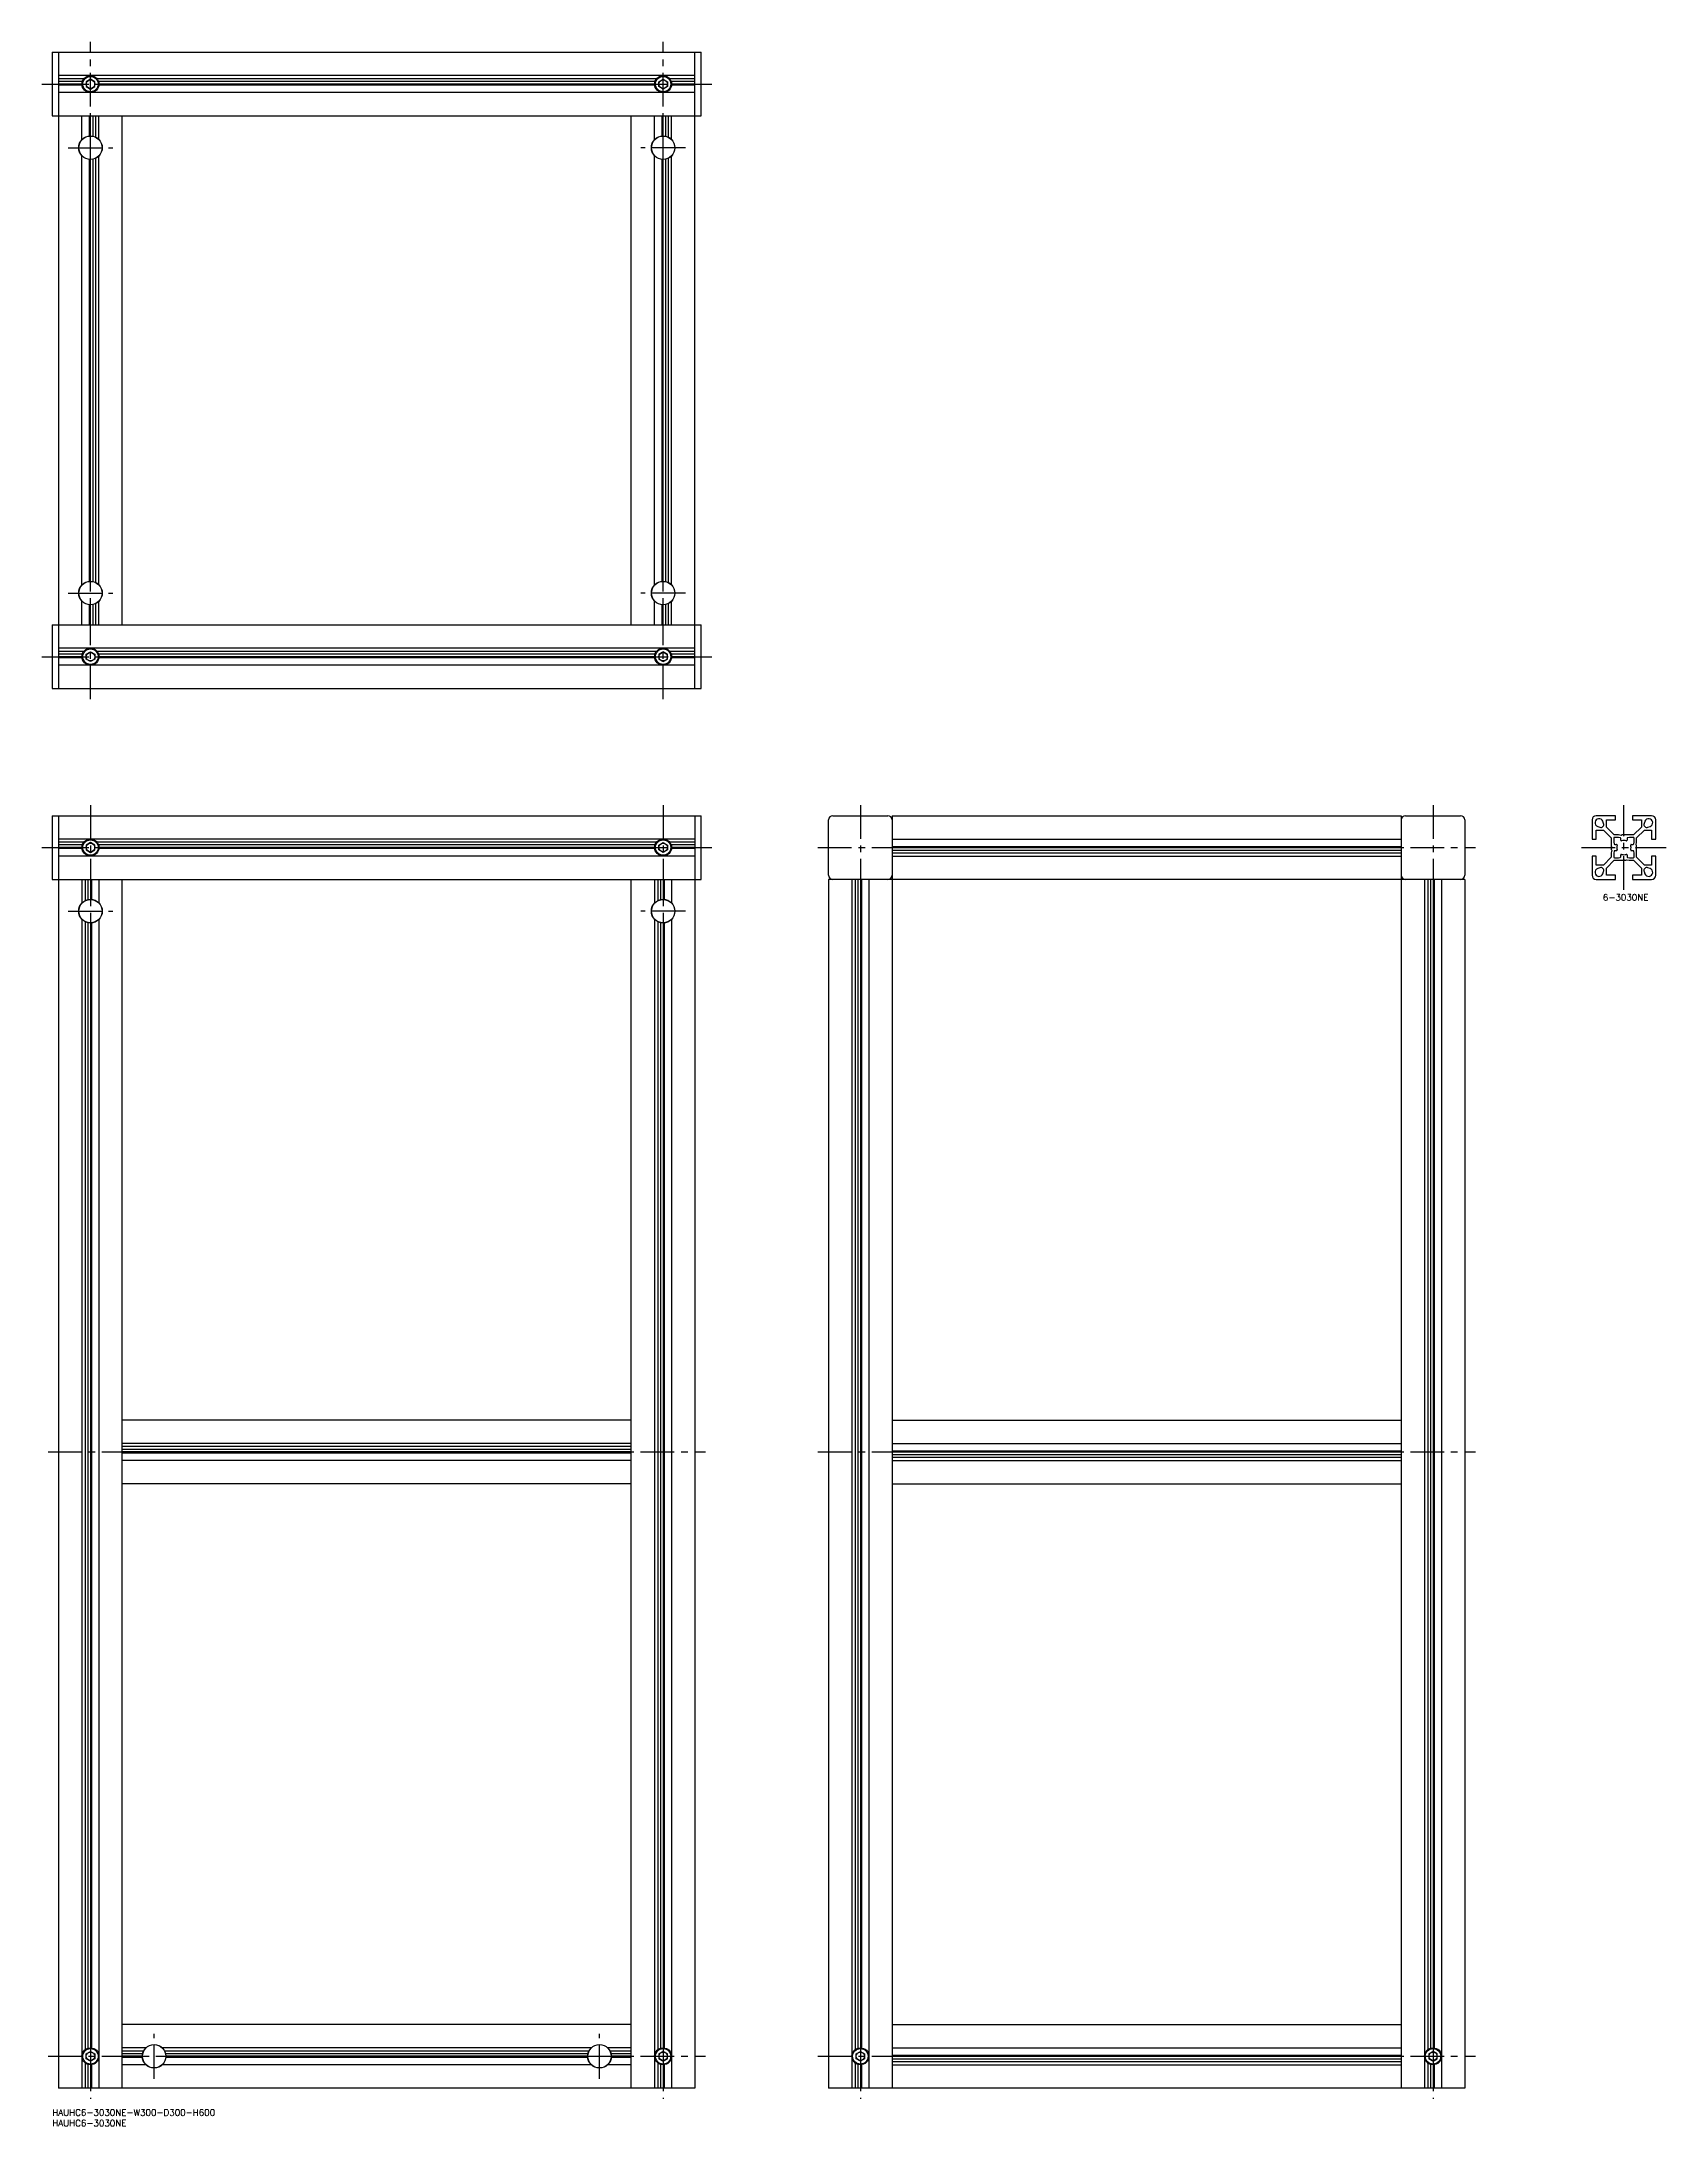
# Model space of a CAD drawing. Extents: x -5 to 761, y -8 to 975.
import ezdxf

# ---------------------------------------------------------------- set-up
doc = ezdxf.new("R2010")
doc.units = 0
doc.header["$LTSCALE"] = 0.5
doc.linetypes.add('CENTER', pattern=[50.8, 31.75, -6.35, 6.35, -6.35])
for name, color, linetype in [('MSM_CENTER', 1, 'CENTER'), ('MSM_CONTINUOUS', 7, 'CONTINUOUS'), ('MSM_NARROW', 5, 'CONTINUOUS'), ('MSM_PART_NUMBER', 7, 'CONTINUOUS')]:
    doc.layers.add(name, color=color, linetype=linetype)
doc.styles.get("Standard").update_dxf_attribs({"font": 'txt.shx', "height": 3, "bigfont": 'bigfont.shx'})

# ---------------------------------------------------------------- blocks, each defined once
blk = doc.blocks.new('*U8')
at = {"layer": 'MSM_PART_NUMBER'}
blk.add_text('HAUHC6-3030NE-W300-D300-H600', height=3, dxfattribs=at).set_placement((0, -3))
blk = doc.blocks.new('*U9')
at = {"layer": 'MSM_PART_NUMBER'}
blk.add_text('HAUHC6-3030NE', height=3, dxfattribs=at).set_placement((0, -8))
blk = doc.blocks.new('*U10')
at = {"layer": 'MSM_PART_NUMBER'}
blk.add_text('6-3030NE', height=3, dxfattribs=at).set_placement((731.1, 569.97))

msp = doc.modelspace()

# ---------------------------------------------------------------- linework, layer by layer
at = {"layer": 'MSM_CENTER'}
for p, q in [((18, 665), (18, 975)), ((288, 665), (288, 975)), ((-5, 955), (311, 955)), ((7.45, 925), (28.55, 925)), ((298.55, 925), (277.45, 925)), ((7.45, 715), (28.55, 715)), ((298.55, 715), (277.45, 715)), ((-5, 685), (311, 685)), ((18, 615), (18, 5)), ((288, 615), (288, 5)), ((381, 615), (381, 5)), ((651, 615), (651, 5)), ((741, 575), (741, 615)), ((-5, 595), (311, 595)), ((361, 595), (671, 595)), ((721, 595), (761, 595)), ((7.45, 565), (28.55, 565)), ((298.55, 565), (277.45, 565)), ((-2, 310), (308, 310)), ((361, 310), (671, 310)), ((48, 14.45), (48, 35.55)), ((258, 14.45), (258, 35.55)), ((-2, 25), (308, 25)), ((361, 25), (671, 25))]:
    msp.add_line(p, q, dxfattribs=at)
at = {"layer": 'MSM_CONTINUOUS'}
for p, q in [((0, 970), (306, 970)), ((0, 970), (0, 940)), ((3, 970), (3, 670)), ((303, 670), (303, 970)), ((306, 940), (306, 970)), ((303, 959), (3, 959)), ((14.88, 957.5), (3, 957.5)), ((14.19, 956.22), (3, 956.22)), ((14, 955), (3, 955)), ((14.03, 954.48), (3, 954.48)), ((18, 957.31), (16, 956.15)), ((16, 956.15), (16, 953.85)), ((16, 953.85), (18, 952.69)), ((20, 956.15), (18, 957.31)), ((18, 952.69), (20, 953.85)), ((20, 953.85), (20, 956.15)), ((284.88, 957.5), (21.12, 957.5)), ((284.19, 956.22), (21.81, 956.22)), ((284.03, 954.48), (21.97, 954.48)), ((284, 955), (22, 955)), ((286, 956.15), (288, 957.31)), ((286, 953.85), (286, 956.15)), ((288, 952.69), (286, 953.85)), ((288, 957.31), (290, 956.15)), ((290, 953.85), (288, 952.69)), ((290, 956.15), (290, 953.85)), ((303, 957.5), (291.12, 957.5)), ((303, 956.22), (291.81, 956.22)), ((303, 954.48), (291.97, 954.48)), ((303, 955), (292, 955)), ((303, 951), (3, 951)), ((0, 940), (306, 940)), ((14, 928.85), (14, 940)), ((17.48, 930.53), (17.48, 940)), ((18, 930.55), (18, 940)), ((19.22, 930.41), (19.22, 940)), ((20.5, 929.96), (20.5, 940)), ((22, 928.85), (22, 940)), ((33, 700), (33, 940)), ((273, 700), (273, 940)), ((284, 928.85), (284, 940)), ((287.48, 930.53), (287.48, 940)), ((288, 930.55), (288, 940)), ((289.22, 930.41), (289.22, 940)), ((290.5, 929.96), (290.5, 940)), ((292, 928.85), (292, 940)), ((15, 929.67), (15, 929.61)), ((21, 929.61), (21, 929.67)), ((285, 929.61), (285, 929.67)), ((291, 929.67), (291, 929.61)), ((14, 718.85), (14, 921.15)), ((15, 920.39), (15, 920.33)), ((17.48, 720.53), (17.48, 919.47)), ((18, 720.55), (18, 919.45)), ((19.22, 720.41), (19.22, 919.59)), ((20.5, 719.96), (20.5, 920.04)), ((21, 920.33), (21, 920.39)), ((22, 718.85), (22, 921.15)), ((284, 718.85), (284, 921.15)), ((285, 920.33), (285, 920.39)), ((287.48, 720.53), (287.48, 919.47)), ((288, 720.55), (288, 919.45)), ((289.22, 720.41), (289.22, 919.59)), ((290.5, 719.96), (290.5, 920.04)), ((291, 920.39), (291, 920.33)), ((292, 718.85), (292, 921.15)), ((15, 719.61), (15, 719.67)), ((21, 719.67), (21, 719.61)), ((285, 719.67), (285, 719.61)), ((291, 719.61), (291, 719.67)), ((14, 700), (14, 711.15)), ((15, 710.33), (15, 710.39)), ((17.48, 700), (17.48, 709.47)), ((18, 700), (18, 709.45)), ((19.22, 700), (19.22, 709.59)), ((20.5, 700), (20.5, 710.04)), ((21, 710.39), (21, 710.33)), ((22, 700), (22, 711.15)), ((284, 700), (284, 711.15)), ((285, 710.39), (285, 710.33)), ((287.48, 700), (287.48, 709.47)), ((288, 700), (288, 709.45)), ((289.22, 700), (289.22, 709.59)), ((290.5, 700), (290.5, 710.04)), ((291, 710.33), (291, 710.39)), ((292, 700), (292, 711.15)), ((0, 700), (306, 700)), ((0, 700), (0, 670)), ((306, 670), (306, 700)), ((303, 689), (3, 689)), ((14.88, 687.5), (3, 687.5)), ((14.19, 686.22), (3, 686.22)), ((14, 685), (3, 685)), ((14.03, 684.48), (3, 684.48)), ((303, 681), (3, 681)), ((16, 686.15), (18, 687.31)), ((16, 683.85), (16, 686.15)), ((18, 682.69), (16, 683.85)), ((18, 687.31), (20, 686.15)), ((20, 683.85), (18, 682.69)), ((20, 686.15), (20, 683.85)), ((284.88, 687.5), (21.12, 687.5)), ((284.19, 686.22), (21.81, 686.22)), ((284.03, 684.48), (21.97, 684.48)), ((284, 685), (22, 685)), ((288, 687.31), (286, 686.15)), ((286, 686.15), (286, 683.85)), ((286, 683.85), (288, 682.69)), ((290, 686.15), (288, 687.31)), ((288, 682.69), (290, 683.85)), ((290, 683.85), (290, 686.15)), ((303, 687.5), (291.12, 687.5)), ((303, 686.22), (291.81, 686.22)), ((303, 684.48), (291.97, 684.48)), ((303, 685), (292, 685)), ((0, 670), (306, 670)), ((0, 610), (306, 610)), ((0, 610), (0, 580)), ((3, 610), (3, 10)), ((303, 610), (303, 10)), ((306, 580), (306, 610)), ((368, 610), (394, 610)), ((396, 610), (396, 10)), ((396, 610), (636, 610)), ((636, 610), (636, 10)), ((638, 610), (664, 610)), ((737, 610), (728, 610)), ((737, 608), (737, 610)), ((745, 610), (745, 608)), ((754, 610), (745, 610)), ((366, 582), (366, 608)), ((666, 608), (666, 582)), ((726, 608), (726, 599)), ((728, 599), (728, 603.25)), ((728, 603.25), (731.34, 603.25)), ((728.64, 604.92), (729.66, 604.54)), ((731.46, 606.34), (731.08, 607.36)), ((731.34, 603.25), (735, 599.59)), ((732.75, 604.66), (732.75, 608)), ((732.75, 608), (737, 608)), ((736.41, 601), (732.75, 604.66)), ((738.5, 601), (736.41, 601)), ((738.36, 599.8), (736.5, 599.8)), ((739.26, 599.63), (738.41, 599.79)), ((739.78, 600.75), (738.5, 601)), ((740.1, 600.93), (739.78, 600.75)), ((741, 600.7), (740.6, 600.93)), ((741.52, 601), (741, 600.7)), ((745.59, 601), (741.52, 601)), ((743.59, 599.79), (742.74, 599.63)), ((745.5, 599.8), (743.64, 599.8)), ((745, 608), (749.25, 608)), ((749.25, 604.66), (745.59, 601)), ((747, 599.59), (750.66, 603.25)), ((749.25, 608), (749.25, 604.66)), ((750.92, 607.36), (750.54, 606.34)), ((750.66, 603.25), (754, 603.25)), ((752.34, 604.54), (753.36, 604.92)), ((754, 603.25), (754, 599)), ((756, 599), (756, 608)), ((303, 599), (3, 599)), ((14.88, 597.5), (3, 597.5)), ((14.19, 596.22), (3, 596.22)), ((14, 595), (3, 595)), ((14.03, 594.48), (3, 594.48)), ((303, 591), (3, 591)), ((18, 597.31), (16, 596.15)), ((16, 596.15), (16, 593.85)), ((16, 593.85), (18, 592.69)), ((20, 596.15), (18, 597.31)), ((18, 592.69), (20, 593.85)), ((20, 593.85), (20, 596.15)), ((284.88, 597.5), (21.12, 597.5)), ((284.19, 596.22), (21.81, 596.22)), ((284.03, 594.48), (21.97, 594.48)), ((284, 595), (22, 595)), ((286, 596.15), (288, 597.31)), ((286, 593.85), (286, 596.15)), ((288, 592.69), (286, 593.85)), ((288, 597.31), (290, 596.15)), ((290, 593.85), (288, 592.69)), ((290, 596.15), (290, 593.85)), ((303, 597.5), (291.12, 597.5)), ((303, 596.22), (291.81, 596.22)), ((303, 594.48), (291.97, 594.48)), ((303, 595), (292, 595)), ((396, 599), (636, 599)), ((396, 595.52), (636, 595.52)), ((396, 595), (636, 595)), ((396, 593.78), (636, 593.78)), ((396, 592.5), (636, 592.5)), ((396, 591), (636, 591)), ((726, 599), (728, 599)), ((728, 591), (726, 591)), ((726, 591), (726, 582)), ((728, 586.75), (728, 591)), ((735, 590.41), (731.34, 586.75)), ((735, 599.59), (735, 595.52)), ((735, 595.52), (735.3, 595)), ((735.25, 593.78), (735, 592.5)), ((735, 592.5), (735, 590.41)), ((735.3, 595), (735.07, 594.6)), ((735.07, 594.1), (735.25, 593.78)), ((736.2, 599.5), (736.2, 597.64)), ((736.2, 592.36), (736.2, 590.5)), ((736.21, 597.59), (736.37, 596.74)), ((736.37, 593.26), (736.21, 592.41)), ((736.5, 590.2), (738.36, 590.2)), ((736.66, 596.5), (737.5, 596.5)), ((737.5, 593.5), (736.66, 593.5)), ((738.41, 590.21), (739.26, 590.37)), ((739.5, 598.5), (739.5, 599.34)), ((739.5, 590.66), (739.5, 591.5)), ((742.5, 599.34), (742.5, 598.5)), ((742.5, 591.5), (742.5, 590.66)), ((742.74, 590.37), (743.59, 590.21)), ((743.64, 590.2), (745.5, 590.2)), ((744.5, 596.5), (745.34, 596.5)), ((745.34, 593.5), (744.5, 593.5)), ((745.63, 596.74), (745.79, 597.59)), ((745.79, 592.41), (745.63, 593.26)), ((745.8, 597.64), (745.8, 599.5)), ((745.8, 590.5), (745.8, 592.36)), ((746.7, 595), (746.93, 595.4)), ((747, 594.48), (746.7, 595)), ((746.75, 596.22), (747, 597.5)), ((746.93, 595.9), (746.75, 596.22)), ((747, 597.5), (747, 599.59)), ((747, 590.41), (747, 594.48)), ((750.66, 586.75), (747, 590.41)), ((754, 599), (756, 599)), ((756, 591), (754, 591)), ((754, 591), (754, 586.75)), ((756, 582), (756, 591)), ((0, 580), (306, 580)), ((14, 580), (14, 568.85)), ((15.5, 580), (15.5, 569.96)), ((16.78, 580), (16.78, 570.41)), ((18, 580), (18, 570.55)), ((18.52, 580), (18.52, 570.53)), ((22, 580), (22, 568.85)), ((33, 10), (33, 580)), ((273, 10), (273, 580)), ((284, 580), (284, 568.85)), ((285.5, 580), (285.5, 569.96)), ((286.78, 580), (286.78, 570.41)), ((288, 580), (288, 570.55)), ((288.52, 580), (288.52, 570.53)), ((292, 580), (292, 568.85)), ((666, 580), (366, 580)), ((366, 580), (366, 10)), ((377, 580), (377, 10)), ((378.5, 580), (378.5, 28.12)), ((379.78, 580), (379.78, 28.81)), ((381, 580), (381, 29)), ((381.52, 580), (381.52, 28.97)), ((385, 580), (385, 10)), ((647, 580), (647, 10)), ((648.5, 580), (648.5, 28.12)), ((649.78, 580), (649.78, 28.81)), ((651, 580), (651, 29)), ((651.52, 580), (651.52, 28.97)), ((655, 580), (655, 10)), ((666, 580), (666, 10)), ((731.34, 586.75), (728, 586.75)), ((728, 580), (737, 580)), ((729.66, 585.46), (728.64, 585.08)), ((731.08, 582.64), (731.46, 583.66)), ((732.75, 585.34), (736.41, 589)), ((732.75, 582), (732.75, 585.34)), ((737, 582), (732.75, 582)), ((736.41, 589), (740.48, 589)), ((737, 580), (737, 582)), ((740.48, 589), (741, 589.3)), ((741, 589.3), (741.4, 589.07)), ((741.9, 589.07), (742.22, 589.25)), ((742.22, 589.25), (743.5, 589)), ((743.5, 589), (745.59, 589)), ((749.25, 582), (745, 582)), ((745, 582), (745, 580)), ((745, 580), (754, 580)), ((745.59, 589), (749.25, 585.34)), ((749.25, 585.34), (749.25, 582)), ((750.54, 583.66), (750.92, 582.64)), ((754, 586.75), (750.66, 586.75)), ((753.36, 585.08), (752.34, 585.46)), ((14, 561.15), (14, 10)), ((15, 569.67), (15, 569.61)), ((15, 560.39), (15, 560.33)), ((21, 569.61), (21, 569.67)), ((21, 560.33), (21, 560.39)), ((22, 561.15), (22, 10)), ((284, 561.15), (284, 10)), ((285, 569.61), (285, 569.67)), ((285, 560.33), (285, 560.39)), ((291, 569.67), (291, 569.61)), ((291, 560.39), (291, 560.33)), ((292, 561.15), (292, 10)), ((15.5, 560.04), (15.5, 28.12)), ((16.78, 559.59), (16.78, 28.81)), ((18, 559.45), (18, 29)), ((18.52, 559.47), (18.52, 28.97)), ((285.5, 560.04), (285.5, 28.12)), ((286.78, 559.59), (286.78, 28.81)), ((288, 559.45), (288, 29)), ((288.52, 559.47), (288.52, 28.97)), ((273, 325), (33, 325)), ((396, 325), (636, 325)), ((273, 314), (33, 314)), ((273, 312.5), (33, 312.5)), ((273, 311.22), (33, 311.22)), ((273, 310), (33, 310)), ((273, 309.48), (33, 309.48)), ((273, 306), (33, 306)), ((396, 314), (636, 314)), ((396, 310.52), (636, 310.52)), ((396, 310), (636, 310)), ((396, 308.78), (636, 308.78)), ((396, 307.5), (636, 307.5)), ((396, 306), (636, 306)), ((273, 295), (33, 295)), ((396, 295), (636, 295)), ((273, 40), (33, 40)), ((396, 40), (636, 40)), ((15.5, 21.88), (15.5, 10)), ((16, 26.15), (18, 27.31)), ((16, 23.85), (16, 26.15)), ((18, 22.69), (16, 23.85)), ((16.78, 21.19), (16.78, 10)), ((18, 27.31), (20, 26.15)), ((20, 23.85), (18, 22.69)), ((18, 21), (18, 10)), ((18.52, 21.03), (18.52, 10)), ((20, 26.15), (20, 23.85)), ((44.15, 29), (33, 29)), ((43.04, 27.5), (33, 27.5)), ((42.59, 26.22), (33, 26.22)), ((42.45, 25), (33, 25)), ((42.47, 24.48), (33, 24.48)), ((44.15, 21), (33, 21)), ((43.39, 28), (43.33, 28)), ((43.33, 22), (43.39, 22)), ((254.15, 29), (51.85, 29)), ((254.15, 21), (51.85, 21)), ((52.67, 28), (52.61, 28)), ((52.61, 22), (52.67, 22)), ((253.04, 27.5), (52.96, 27.5)), ((252.59, 26.22), (53.41, 26.22)), ((252.47, 24.48), (53.53, 24.48)), ((252.45, 25), (53.55, 25)), ((253.39, 28), (253.33, 28)), ((253.33, 22), (253.39, 22)), ((273, 29), (261.85, 29)), ((273, 21), (261.85, 21)), ((262.67, 28), (262.61, 28)), ((262.61, 22), (262.67, 22)), ((273, 27.5), (262.96, 27.5)), ((273, 26.22), (263.41, 26.22)), ((273, 24.48), (263.53, 24.48)), ((273, 25), (263.55, 25)), ((285.5, 21.88), (285.5, 10)), ((288, 27.31), (286, 26.15)), ((286, 26.15), (286, 23.85)), ((286, 23.85), (288, 22.69)), ((286.78, 21.19), (286.78, 10)), ((290, 26.15), (288, 27.31)), ((288, 22.69), (290, 23.85)), ((288, 21), (288, 10)), ((288.52, 21.03), (288.52, 10)), ((290, 23.85), (290, 26.15)), ((378.5, 21.88), (378.5, 10)), ((379, 26.15), (381, 27.31)), ((379, 23.85), (379, 26.15)), ((381, 22.69), (379, 23.85)), ((379.78, 21.19), (379.78, 10)), ((381, 27.31), (383, 26.15)), ((383, 23.85), (381, 22.69)), ((381, 21), (381, 10)), ((381.52, 21.03), (381.52, 10)), ((383, 26.15), (383, 23.85)), ((396, 29), (636, 29)), ((396, 25.52), (636, 25.52)), ((396, 25), (636, 25)), ((396, 23.78), (636, 23.78)), ((396, 22.5), (636, 22.5)), ((396, 21), (636, 21)), ((648.5, 21.88), (648.5, 10)), ((651, 27.31), (649, 26.15)), ((649, 26.15), (649, 23.85)), ((649, 23.85), (651, 22.69)), ((649.78, 21.19), (649.78, 10)), ((653, 26.15), (651, 27.31)), ((651, 22.69), (653, 23.85)), ((651, 21), (651, 10)), ((651.52, 21.03), (651.52, 10)), ((653, 23.85), (653, 26.15)), ((303, 10), (3, 10)), ((666, 10), (366, 10))]:
    msp.add_line(p, q, dxfattribs=at)
for centre, radius in [((18, 955), 4), ((18, 955), 3.63), ((18, 955), 2), ((288, 955), 4), ((288, 955), 3.63), ((288, 955), 2), ((18, 925), 5.55), ((18, 925), 5.5), ((288, 925), 5.55), ((288, 925), 5.5), ((18, 715), 5.55), ((18, 715), 5.5), ((288, 715), 5.55), ((288, 715), 5.5), ((18, 685), 4), ((18, 685), 3.63), ((288, 685), 4), ((288, 685), 3.63), ((18, 685), 2), ((288, 685), 2), ((18, 595), 4), ((18, 595), 3.63), ((18, 595), 2), ((288, 595), 4), ((288, 595), 3.63), ((288, 595), 2), ((18, 565), 5.55), ((18, 565), 5.5), ((288, 565), 5.55), ((288, 565), 5.5), ((48, 25), 5.55), ((48, 25), 5.5), ((258, 25), 5.55), ((258, 25), 5.5), ((18, 25), 4), ((18, 25), 3.63), ((18, 25), 2), ((288, 25), 4), ((288, 25), 3.63), ((288, 25), 2), ((381, 25), 4), ((381, 25), 3.63), ((381, 25), 2), ((651, 25), 4), ((651, 25), 3.63), ((651, 25), 2)]:
    msp.add_circle(centre, radius, dxfattribs=at)
for centre, radius, start, end in [((368, 608), 2, 90, 180), ((394, 608), 2, 0, 90), ((638, 608), 2, 90, 180), ((664, 608), 2, 0, 90), ((728, 608), 2, 90, 180), ((754, 608), 2, 0, 90), ((729.3, 606.7), 1.9, 20.37568, 249.62432), ((730.15, 605.85), 1.4, 249.62432, 20.37568), ((736.5, 599.5), 0.3, 90, 180), ((738.36, 599.5), 0.3, 79, 90), ((739.2, 599.34), 0.3, 0, 79), ((740.35, 600.5), 0.5, 60, 120), ((742.8, 599.34), 0.3, 101, 180), ((743.64, 599.5), 0.3, 90, 101), ((745.5, 599.5), 0.3, 0, 90), ((751.85, 605.85), 1.4, 159.62432, 290.37568), ((752.7, 606.7), 1.9, 290.37568, 159.62432), ((735.5, 594.35), 0.5, 150, 210), ((736.5, 597.64), 0.3, 180, 191), ((736.5, 592.36), 0.3, 169, 180), ((736.5, 590.5), 0.3, 180, 270), ((736.66, 596.8), 0.3, 191, 270), ((736.66, 593.2), 0.3, 90, 169), ((737.5, 596.2), 0.3, 341.07536, 90), ((737.5, 593.8), 0.3, 270, 18.92464), ((741, 595), 3.4, 161.07536, 198.92464), ((738.36, 590.5), 0.3, 270, 281), ((739.2, 590.66), 0.3, 281, 0), ((739.8, 598.5), 0.3, 180, 288.92464), ((739.8, 591.5), 0.3, 71.07536, 180), ((741, 595), 3.4, 71.07536, 108.92464), ((741, 595), 3.4, 251.07536, 288.92464), ((742.2, 598.5), 0.3, 251.07536, 0), ((742.2, 591.5), 0.3, 0, 108.92464), ((742.8, 590.66), 0.3, 180, 259), ((743.64, 590.5), 0.3, 259, 270), ((744.5, 596.2), 0.3, 90, 198.92464), ((744.5, 593.8), 0.3, 161.07536, 270), ((741, 595), 3.4, 341.07536, 18.92464), ((745.34, 596.8), 0.3, 270, 349), ((745.34, 593.2), 0.3, 11, 90), ((745.5, 590.5), 0.3, 270, 0), ((745.5, 597.64), 0.3, 349, 0), ((745.5, 592.36), 0.3, 0, 11), ((746.5, 595.65), 0.5, 330, 30), ((368, 582), 2, 180, 270), ((394, 582), 2, 270, 0), ((638, 582), 2, 180, 270), ((664, 582), 2, 270, 0), ((728, 582), 2, 180, 270), ((729.3, 583.3), 1.9, 110.37568, 339.62432), ((730.15, 584.15), 1.4, 339.62432, 110.37568), ((741.65, 589.5), 0.5, 240, 300), ((751.85, 584.15), 1.4, 69.62432, 200.37568), ((752.7, 583.3), 1.9, 200.37568, 69.62432), ((754, 582), 2, 270, 0)]:
    msp.add_arc(centre, radius, start, end, dxfattribs=at)
at = {"layer": 'MSM_NARROW'}
for p, q in [((15.54, 929.98), (15.54, 929.92)), ((20.46, 929.98), (20.46, 929.92)), ((285.54, 929.98), (285.54, 929.92)), ((290.46, 929.98), (290.46, 929.92)), ((15.54, 920.08), (15.54, 920.02)), ((20.46, 920.08), (20.46, 920.02)), ((285.54, 920.08), (285.54, 920.02)), ((290.46, 920.08), (290.46, 920.02)), ((15.54, 719.98), (15.54, 719.92)), ((20.46, 719.98), (20.46, 719.92)), ((285.54, 719.98), (285.54, 719.92)), ((290.46, 719.98), (290.46, 719.92)), ((15.54, 710.08), (15.54, 710.02)), ((20.46, 710.08), (20.46, 710.02)), ((285.54, 710.08), (285.54, 710.02)), ((290.46, 710.08), (290.46, 710.02)), ((15.54, 569.98), (15.54, 569.92)), ((20.46, 569.98), (20.46, 569.92)), ((285.54, 569.98), (285.54, 569.92)), ((290.46, 569.98), (290.46, 569.92)), ((15.54, 560.08), (15.54, 560.02)), ((20.46, 560.08), (20.46, 560.02)), ((285.54, 560.08), (285.54, 560.02)), ((290.46, 560.08), (290.46, 560.02)), ((43.02, 27.46), (43.08, 27.46)), ((43.02, 22.54), (43.08, 22.54)), ((52.92, 27.46), (52.98, 27.46)), ((52.92, 22.54), (52.98, 22.54)), ((253.02, 27.46), (253.08, 27.46)), ((253.02, 22.54), (253.08, 22.54)), ((262.92, 27.46), (262.98, 27.46)), ((262.92, 22.54), (262.98, 22.54))]:
    msp.add_line(p, q, dxfattribs=at)

# ---------------------------------------------------------------- block references
at = {"layer": 'MSM_CONTINUOUS'}
for name in ['*U10', '*U8', '*U9']:
    msp.add_blockref(name, (0, 0), dxfattribs=at)

doc.saveas('drawing.dxf')
